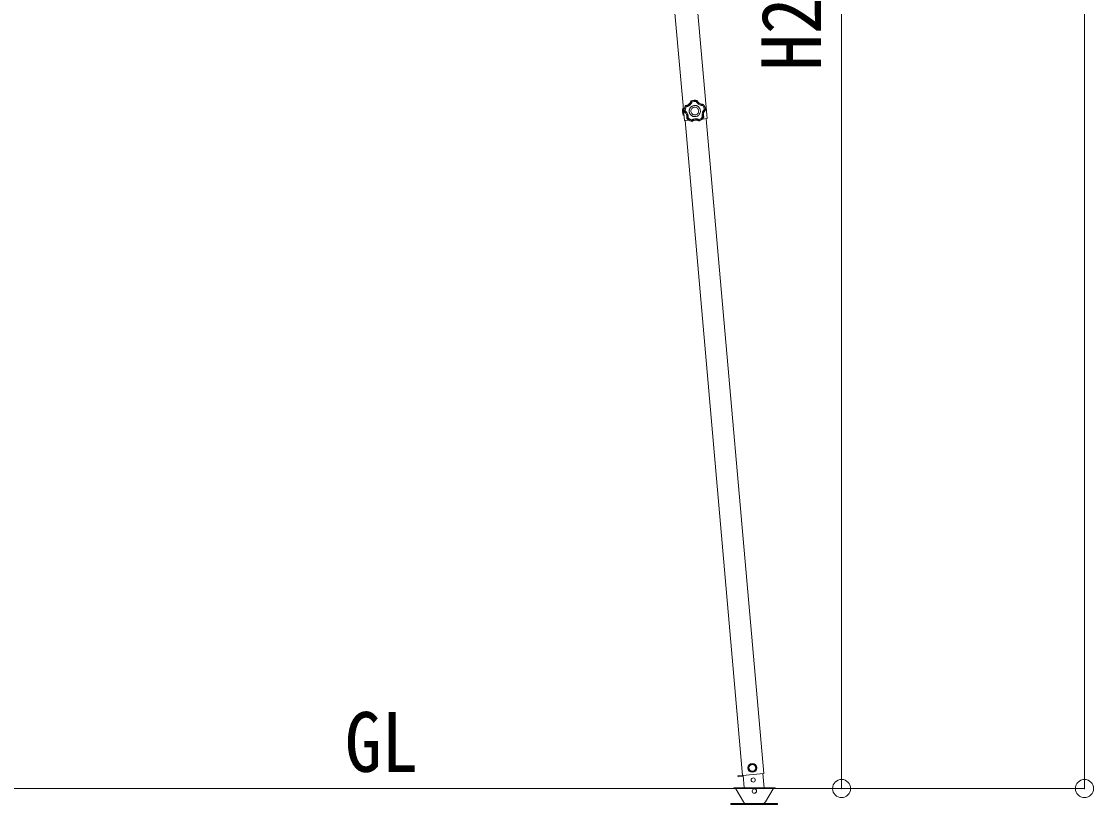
# Model space of a CAD drawing. Units: millimetres at full size, sheet at 1:35; details may follow other scales. Extents: x -9783 to 9892, y -6828 to 6752.
# Drawn here: x -5331 to -3261, y -1442 to 71 of the extents above; entities that cross this region are included whole.
import ezdxf
from ezdxf.enums import TextEntityAlignment as Align

# ---------------------------------------------------------------- set-up
doc = ezdxf.new("R2010")
doc.units = ezdxf.units.MM
doc.header["$LTSCALE"] = 35
doc.header["$PDMODE"] = 32
doc.header["$PDSIZE"] = 35
for name, color, linetype, lineweight in [('0-0_0', 7, 'Continuous', 9), ('0-A_寸法', 6, 'Continuous', 9), ('1-2_GLASS_SEAL', 7, 'Continuous', 9)]:
    doc.layers.add(name, color=color, linetype=linetype, lineweight=lineweight)
doc.styles.add('ＭＳ ゴシック', font='')
doc.styles.get('ＭＳ ゴシック').set_extended_font_data('MS Gothic')

msp = doc.modelspace()

# ---------------------------------------------------------------- linework, layer by layer
at = {"layer": '0-0_0'}
msp.add_line((-6636.14, -1410.56), (-3788.74, -1410.56), dxfattribs=at)
at = {"layer": '0-A_寸法'}
for p, q in [((-3278.29, -1410.56), (-3278.29, 1702.44)), ((-3747.31, 1502.04), (-3747.31, -1410.56)), ((-3747.31, -1410.56), (-4076.13, -1410.56)), ((-3278.29, -1410.56), (-3747.31, -1410.56))]:
    msp.add_line(p, q, dxfattribs=at)
for p in [(-3747.31, -1410.56), (-3278.29, -1410.56)]:
    msp.add_point(p, dxfattribs=at)
at = {"layer": '1-2_GLASS_SEAL', "color": 4}
for p, q in [((-4190.66, 1473.99), (-4050.84, -120.49)), ((-4146.83, 1477.83), (-4007.01, -116.64)), ((-4037.66, -82.25), (-4037.98, -82.58)), ((-4037.66, -82.25), (-4037.97, -82.58)), ((-4037.75, -82.89), (-4037.97, -82.58)), ((-4037.43, -82.56), (-4037.75, -82.89)), ((-4037.43, -82.56), (-4037.74, -82.89)), ((-4037.66, -82.25), (-4037.43, -82.56)), ((-4026.76, -81.81), (-4026.58, -81.47)), ((-4026.4, -82.1), (-4026.76, -81.81)), ((-4026.4, -82.1), (-4026.76, -81.81)), ((-4026.22, -81.76), (-4026.58, -81.47)), ((-4026.22, -81.76), (-4026.58, -81.47)), ((-4026.22, -81.76), (-4026.4, -82.1)), ((-4053.92, -97.17), (-4053.21, -97.12)), ((-4053.92, -97.17), (-4053.46, -103.65)), ((-4053.21, -97.12), (-4052.3, -110.09)), ((-4051.7, -102.55), (-4051.33, -102.43)), ((-4051.7, -102.55), (-4051.48, -102.95)), ((-4051.7, -102.55), (-4051.48, -102.96)), ((-4051.12, -102.83), (-4051.48, -102.95)), ((-4051.33, -102.43), (-4051.11, -102.83)), ((-4051.33, -102.43), (-4051.12, -102.83)), ((-4048.63, -91.52), (-4049.01, -91.77)), ((-4048.63, -91.52), (-4049.01, -91.77)), ((-4048.75, -92.05), (-4049.01, -91.77)), ((-4048.36, -91.8), (-4048.75, -92.06)), ((-4048.36, -91.8), (-4048.75, -92.05)), ((-4048.63, -91.52), (-4048.36, -91.8)), ((-4014.65, -89.44), (-4014.42, -89.13)), ((-4014.23, -89.64), (-4014.65, -89.44)), ((-4014.23, -89.64), (-4014.65, -89.44)), ((-4014.01, -89.32), (-4014.42, -89.13)), ((-4014.01, -89.32), (-4014.42, -89.13)), ((-4014.01, -89.32), (-4014.23, -89.64)), ((-4010.39, -99.98), (-4010.23, -99.55)), ((-4010.39, -99.98), (-4010.23, -99.55)), ((-4010.01, -100.05), (-4010.39, -99.98)), ((-4010.23, -99.55), (-4009.85, -99.63)), ((-4010.01, -100.05), (-4009.85, -99.63)), ((-4010.01, -100.05), (-4009.85, -99.63)), ((-4053.01, -110.14), (-4053.46, -103.65)), ((-4053.01, -110.14), (-4052.3, -110.09)), ((-4050.84, -120.49), (-4042.05, -119.72)), ((-3938.45, -1385.14), (-4049.35, -120.36)), ((-4046.27, -115.85), (-4045.92, -115.68)), ((-4046.27, -115.85), (-4046.15, -116.29)), ((-4046.27, -115.85), (-4046.15, -116.29)), ((-4045.8, -116.13), (-4046.15, -116.29)), ((-4045.92, -115.68), (-4045.8, -116.13)), ((-4045.92, -115.68), (-4045.8, -116.13)), ((-4036.73, -121.79), (-4036.28, -121.71)), ((-4036.73, -121.79), (-4036.28, -121.71)), ((-4036.73, -122.18), (-4036.73, -121.79)), ((-4036.73, -122.18), (-4036.28, -122.1)), ((-4036.73, -122.18), (-4036.28, -122.1)), ((-4036.28, -121.71), (-4036.28, -122.1)), ((-4022.45, -120.74), (-4021.99, -120.76)), ((-4022.4, -121.13), (-4022.45, -120.74)), ((-4022.45, -120.74), (-4021.99, -120.76)), ((-4022.4, -121.13), (-4021.94, -121.15)), ((-4022.4, -121.13), (-4021.94, -121.15)), ((-4021.99, -120.76), (-4021.94, -121.15)), ((-4016.51, -117.48), (-4007.01, -116.64)), ((-4013.8, -113.89), (-4013.74, -113.43)), ((-4013.8, -113.89), (-4013.74, -113.43)), ((-4013.43, -114), (-4013.8, -113.89)), ((-4013.74, -113.43), (-4013.37, -113.55)), ((-4013.43, -114), (-4013.37, -113.55)), ((-4013.43, -114), (-4013.37, -113.55)), ((-3897.6, -1381.56), (-4008.51, -116.77)), ((-3975.36, -494.8), (-3975.34, -495)), ((-4016.2, -498.38), (-4016.18, -498.59)), ((-3937.46, -1385.34), (-3947.32, -1386.21)), ((-3947.32, -1386.21), (-3937.45, -1385.35)), ((-3947.32, -1386.21), (-3947.14, -1388.2)), ((-3938.45, -1385.13), (-3897.61, -1381.56)), ((-3937.48, -1385.05), (-3935.37, -1409.22)), ((-3896.96, -1409.89), (-3899.43, -1381.72)), ((-3937.28, -1387.34), (-3947.14, -1388.2)), ((-3955.64, -1409.56), (-3875.64, -1409.56)), ((-3955.64, -1410.56), (-3955.64, -1409.56)), ((-3955.64, -1410.56), (-3875.64, -1410.56)), ((-3936.94, -1436.56), (-3951.66, -1411.06)), ((-3879.6, -1411.06), (-3894.32, -1436.56)), ((-3875.64, -1409.56), (-3875.64, -1410.56))]:
    msp.add_line(p, q, dxfattribs=at)
for points in [[(-4037.98, -82.58), (-4038.18, -83.22), (-4038.42, -83.85), (-4038.66, -84.38), (-4038.8, -84.68), (-4038.96, -84.98), (-4039.12, -85.28), (-4039.29, -85.57), (-4039.47, -85.85), (-4040.1, -86.74), (-4040.97, -87.75), (-4041.95, -88.66), (-4043.02, -89.47), (-4044.16, -90.15), (-4045.14, -90.61), (-4045.45, -90.74), (-4045.77, -90.86), (-4046.09, -90.97), (-4046.41, -91.07), (-4046.73, -91.16), (-4047.3, -91.3), (-4047.96, -91.43), (-4048.63, -91.52)], [(-4026.58, -81.47), (-4029.37, -81.1), (-4032.17, -81.11), (-4034.95, -81.49), (-4037.66, -82.25)], [(-4026.58, -81.47), (-4029.37, -81.1), (-4032.17, -81.11), (-4034.95, -81.49), (-4037.66, -82.25)], [(-4026.76, -81.81), (-4029.45, -81.47), (-4032.14, -81.48), (-4034.82, -81.85), (-4037.43, -82.56)], [(-4037.43, -82.56), (-4037.4, -82.59), (-4037.34, -82.66), (-4037.24, -82.77), (-4037.12, -82.92), (-4036.98, -83.09), (-4036.82, -83.28), (-4036.65, -83.5), (-4036.46, -83.73), (-4036.27, -83.97), (-4036.07, -84.23)], [(-4026.76, -81.81), (-4026.79, -81.85), (-4026.84, -81.93), (-4026.92, -82.05), (-4027.01, -82.21), (-4027.13, -82.4), (-4027.26, -82.62), (-4027.41, -82.85), (-4027.56, -83.11), (-4027.71, -83.38), (-4027.87, -83.65)], [(-4026.4, -82.1), (-4026.43, -82.13), (-4026.5, -82.19), (-4026.6, -82.3), (-4026.73, -82.43), (-4026.89, -82.59), (-4027.06, -82.77), (-4027.25, -82.97), (-4027.45, -83.19), (-4027.66, -83.42), (-4027.87, -83.65)], [(-4026.4, -82.1), (-4026.11, -82.69), (-4025.79, -83.27), (-4025.44, -83.84), (-4025.06, -84.38), (-4024.65, -84.9), (-4024.22, -85.4), (-4023.76, -85.87), (-4023.28, -86.32), (-4022.94, -86.6), (-4022.68, -86.81), (-4022.42, -87.01), (-4022.15, -87.2), (-4021.87, -87.39), (-4021.5, -87.62), (-4020.34, -88.25), (-4019.13, -88.74), (-4018.18, -89.03), (-4017.86, -89.11), (-4017.54, -89.19), (-4017.21, -89.25), (-4016.88, -89.3), (-4016.56, -89.35), (-4015.97, -89.41), (-4015.31, -89.44), (-4014.65, -89.44)], [(-4014.42, -89.13), (-4015.1, -89.13), (-4015.77, -89.1), (-4016.35, -89.04), (-4016.68, -88.99), (-4017.01, -88.94), (-4017.34, -88.87), (-4017.67, -88.8), (-4018, -88.72), (-4019.03, -88.4), (-4020.26, -87.88), (-4021.43, -87.23), (-4022.53, -86.46), (-4023.53, -85.59), (-4024.28, -84.79), (-4024.5, -84.54), (-4024.7, -84.27), (-4024.91, -84), (-4025.1, -83.73), (-4025.29, -83.45), (-4025.6, -82.95), (-4025.92, -82.36), (-4026.22, -81.76)], [(-4049.01, -91.77), (-4050.23, -94.31), (-4051.08, -96.98), (-4051.58, -99.74), (-4051.7, -102.55)], [(-4049.01, -91.77), (-4050.22, -94.31), (-4051.08, -96.98), (-4051.58, -99.74), (-4051.7, -102.55)], [(-4051.48, -102.96), (-4050.94, -103.35), (-4050.41, -103.77), (-4049.98, -104.16), (-4049.74, -104.39), (-4049.5, -104.63), (-4049.27, -104.88), (-4049.05, -105.13), (-4048.83, -105.39), (-4048.18, -106.26), (-4047.49, -107.4), (-4046.92, -108.61), (-4046.49, -109.88), (-4046.19, -111.18), (-4046.05, -112.25), (-4046.03, -112.59), (-4046.02, -112.93), (-4046.01, -113.26), (-4046.01, -113.6), (-4046.03, -113.93), (-4046.07, -114.52), (-4046.15, -115.19), (-4046.27, -115.85)], [(-4048.75, -92.06), (-4049.9, -94.5), (-4050.72, -97.07), (-4051.2, -99.72), (-4051.33, -102.43)], [(-4051.33, -102.43), (-4051.29, -102.41), (-4051.2, -102.37), (-4051.07, -102.32), (-4050.9, -102.25), (-4050.69, -102.17), (-4050.45, -102.07), (-4050.2, -101.98), (-4049.92, -101.87), (-4049.63, -101.76), (-4049.33, -101.66)], [(-4045.92, -115.68), (-4045.81, -115.03), (-4045.72, -114.37), (-4045.68, -113.78), (-4045.67, -113.45), (-4045.67, -113.12), (-4045.67, -112.79), (-4045.69, -112.46), (-4045.71, -112.13), (-4045.77, -111.58), (-4045.87, -110.94), (-4046, -110.29), (-4046.09, -109.94), (-4046.18, -109.62), (-4046.28, -109.31), (-4046.38, -108.99), (-4046.5, -108.68), (-4046.75, -108.07), (-4047.35, -106.9), (-4048.07, -105.79), (-4048.66, -105.04), (-4049.11, -104.55), (-4049.57, -104.08), (-4050.06, -103.64), (-4050.58, -103.22), (-4051.12, -102.83)], [(-4051.11, -102.83), (-4051.08, -102.81), (-4051, -102.75), (-4050.88, -102.67), (-4050.73, -102.57), (-4050.55, -102.44), (-4050.34, -102.3), (-4050.11, -102.15), (-4049.86, -101.99), (-4049.6, -101.82), (-4049.33, -101.66), (-4048.79, -102.09), (-4048.27, -102.56), (-4047.82, -102.99), (-4047.58, -103.24), (-4047.35, -103.5), (-4047.12, -103.76), (-4046.9, -104.03), (-4046.68, -104.3), (-4046.08, -105.15), (-4045.37, -106.33), (-4044.78, -107.58), (-4044.61, -108.02), (-4044.49, -108.34), (-4044.38, -108.67), (-4044.27, -109.01), (-4044.18, -109.34), (-4044.06, -109.78), (-4043.92, -110.46), (-4043.81, -111.14), (-4043.73, -111.82), (-4043.68, -112.51), (-4043.66, -113.2), (-4043.68, -113.9), (-4043.73, -114.6), (-4043.82, -115.29)], [(-4048.75, -92.06), (-4048.74, -92.07), (-4048.72, -92.09), (-4048.7, -92.11), (-4048.67, -92.15), (-4048.63, -92.19), (-4048.59, -92.24), (-4048.54, -92.3), (-4048.49, -92.37), (-4048.43, -92.44), (-4048.36, -92.52), (-4048.28, -92.61), (-4048.13, -92.79), (-4047.96, -92.98), (-4047.82, -93.14), (-4047.73, -93.25), (-4047.63, -93.35), (-4047.54, -93.46), (-4047.44, -93.57), (-4047.34, -93.68), (-4048.78, -97.56), (-4049.33, -101.66)], [(-4048.36, -91.8), (-4047.71, -91.71), (-4047.05, -91.58), (-4046.48, -91.44), (-4046.16, -91.35), (-4045.84, -91.25), (-4045.53, -91.14), (-4045.22, -91.03), (-4044.92, -90.9), (-4044.42, -90.68), (-4043.83, -90.38), (-4043.26, -90.06), (-4042.95, -89.86), (-4042.68, -89.68), (-4042.41, -89.49), (-4042.14, -89.29), (-4041.88, -89.09), (-4041.38, -88.66), (-4040.45, -87.73), (-4039.62, -86.7), (-4039.09, -85.9), (-4038.75, -85.33), (-4038.45, -84.74), (-4038.19, -84.14), (-4037.95, -83.52), (-4037.75, -82.89)], [(-4048.36, -91.8), (-4048.36, -91.81), (-4048.35, -91.83), (-4048.33, -91.87), (-4048.31, -91.91), (-4048.28, -91.96), (-4048.25, -92.02), (-4048.22, -92.08), (-4048.18, -92.16), (-4048.14, -92.24), (-4048.09, -92.33), (-4048.03, -92.44), (-4047.92, -92.65), (-4047.8, -92.87), (-4047.69, -93.06), (-4047.63, -93.18), (-4047.56, -93.3), (-4047.49, -93.43), (-4047.41, -93.55), (-4047.34, -93.68)], [(-4037.74, -82.89), (-4037.71, -82.92), (-4037.63, -82.97), (-4037.52, -83.06), (-4037.37, -83.17), (-4037.2, -83.31), (-4037, -83.46), (-4036.79, -83.64), (-4036.55, -83.82), (-4036.32, -84.02), (-4036.07, -84.23), (-4036.32, -84.88), (-4036.6, -85.51), (-4036.88, -86.07), (-4037.04, -86.37), (-4037.21, -86.68), (-4037.39, -86.97), (-4037.58, -87.27), (-4037.77, -87.56), (-4038.39, -88.4), (-4039.3, -89.43), (-4040.31, -90.38), (-4040.66, -90.68), (-4040.94, -90.89), (-4041.22, -91.1), (-4041.5, -91.3), (-4041.79, -91.5), (-4042.18, -91.74), (-4042.77, -92.09), (-4043.38, -92.41), (-4044.01, -92.69), (-4044.65, -92.95), (-4045.31, -93.18), (-4045.97, -93.38), (-4046.65, -93.54), (-4047.34, -93.68)], [(-4019.94, -101.31), (-4020.07, -100.21), (-4020.31, -99.15), (-4020.64, -98.14), (-4021.08, -97.18), (-4021.59, -96.27), (-4022.2, -95.42), (-4022.87, -94.63), (-4023.62, -93.91), (-4024.44, -93.27), (-4025.31, -92.71), (-4026.23, -92.23), (-4027.21, -91.85), (-4028.22, -91.55), (-4029.27, -91.36), (-4030.35, -91.27), (-4031.46, -91.29), (-4032.56, -91.42), (-4033.61, -91.66), (-4034.63, -92), (-4035.59, -92.43), (-4036.5, -92.95), (-4037.35, -93.55), (-4038.14, -94.23), (-4038.85, -94.98), (-4039.5, -95.79), (-4040.06, -96.66), (-4040.53, -97.59), (-4040.92, -98.56), (-4041.22, -99.58), (-4041.41, -100.63), (-4041.5, -101.71), (-4041.48, -102.81), (-4041.34, -103.91), (-4041.1, -104.97), (-4040.77, -105.98), (-4040.34, -106.95), (-4039.82, -107.86), (-4039.22, -108.71), (-4038.54, -109.49)], [(-4038.54, -109.49), (-4037.79, -110.21), (-4036.98, -110.85), (-4036.1, -111.41), (-4035.18, -111.89), (-4034.2, -112.28), (-4033.19, -112.57), (-4032.14, -112.76), (-4031.06, -112.85), (-4029.95, -112.83), (-4028.86, -112.7), (-4027.8, -112.46), (-4026.78, -112.12), (-4025.82, -111.69), (-4024.91, -111.17), (-4024.06, -110.57), (-4023.27, -109.89), (-4022.56, -109.14), (-4021.92, -108.33), (-4021.35, -107.46), (-4020.88, -106.53), (-4020.49, -105.56), (-4020.2, -104.55), (-4020, -103.49), (-4019.91, -102.41), (-4019.94, -101.31)], [(-4027.87, -83.65), (-4032.01, -83.48), (-4036.07, -84.23)], [(-4014.65, -89.44), (-4014.66, -89.48), (-4014.69, -89.57), (-4014.74, -89.71), (-4014.8, -89.88), (-4014.88, -90.09), (-4014.96, -90.33), (-4015.06, -90.59), (-4015.17, -90.86), (-4015.28, -91.15), (-4015.4, -91.44), (-4016.11, -91.41), (-4016.8, -91.34), (-4017.5, -91.23), (-4018.19, -91.09), (-4018.87, -90.92), (-4019.87, -90.61), (-4021.16, -90.08), (-4022.39, -89.43), (-4022.91, -89.1), (-4023.2, -88.91), (-4023.49, -88.71), (-4023.77, -88.5), (-4024.05, -88.28), (-4024.39, -88), (-4024.91, -87.54), (-4025.41, -87.05), (-4025.88, -86.54), (-4026.33, -86.01), (-4026.76, -85.45), (-4027.16, -84.87), (-4027.53, -84.27), (-4027.87, -83.65)], [(-4013.74, -113.43), (-4013.79, -113.43), (-4013.88, -113.43), (-4014.02, -113.43), (-4014.21, -113.42), (-4014.43, -113.42), (-4014.68, -113.41), (-4014.96, -113.39), (-4015.25, -113.38), (-4015.56, -113.36), (-4015.88, -113.34), (-4016.06, -112.66), (-4016.21, -111.97), (-4016.33, -111.27), (-4016.41, -110.57), (-4016.46, -109.87), (-4016.46, -108.82), (-4016.36, -107.44), (-4016.12, -106.07), (-4015.97, -105.47), (-4015.88, -105.13), (-4015.77, -104.8), (-4015.66, -104.46), (-4015.54, -104.13), (-4015.38, -103.73), (-4015.11, -103.09), (-4014.8, -102.46), (-4014.46, -101.86), (-4014.09, -101.26), (-4013.69, -100.68), (-4013.26, -100.12), (-4012.8, -99.58), (-4012.32, -99.07)], [(-4014.23, -89.64), (-4014.26, -89.68), (-4014.31, -89.76), (-4014.38, -89.88), (-4014.48, -90.04), (-4014.6, -90.23), (-4014.74, -90.44), (-4014.89, -90.68), (-4015.05, -90.92), (-4015.22, -91.18), (-4015.4, -91.44)], [(-4012.32, -99.07), (-4013.44, -95.08), (-4015.4, -91.44)], [(-4010.39, -99.98), (-4010.87, -100.45), (-4011.32, -100.93), (-4011.75, -101.44), (-4012.14, -101.97), (-4012.51, -102.52), (-4012.85, -103.09), (-4013.16, -103.67), (-4013.44, -104.26), (-4013.6, -104.67), (-4013.72, -104.98), (-4013.83, -105.29), (-4013.93, -105.61), (-4014.02, -105.93), (-4014.13, -106.35), (-4014.37, -107.65), (-4014.46, -108.96), (-4014.45, -109.94), (-4014.42, -110.28), (-4014.39, -110.61), (-4014.35, -110.94), (-4014.3, -111.26), (-4014.24, -111.59), (-4014.12, -112.16), (-4013.95, -112.8), (-4013.74, -113.43)], [(-4010.23, -99.55), (-4010.73, -96.89), (-4011.58, -94.33), (-4012.75, -91.91), (-4014.23, -89.64)], [(-4013.37, -113.55), (-4013.58, -112.91), (-4013.76, -112.26), (-4013.88, -111.69), (-4013.94, -111.36), (-4013.99, -111.03), (-4014.03, -110.7), (-4014.06, -110.36), (-4014.09, -110.02), (-4014.1, -108.94), (-4013.99, -107.61), (-4013.74, -106.3), (-4013.34, -105.01), (-4012.82, -103.79), (-4012.3, -102.84), (-4012.12, -102.55), (-4011.93, -102.27), (-4011.74, -102), (-4011.54, -101.73), (-4011.33, -101.46), (-4010.95, -101.01), (-4010.49, -100.52), (-4010.01, -100.05)], [(-4009.85, -99.63), (-4010.36, -96.86), (-4011.23, -94.19), (-4012.45, -91.67), (-4014.01, -89.32)], [(-4009.85, -99.63), (-4010.36, -96.86), (-4011.24, -94.2), (-4012.46, -91.67), (-4014.01, -89.32)], [(-4010.23, -99.55), (-4010.27, -99.54), (-4010.36, -99.52), (-4010.5, -99.48), (-4010.68, -99.44), (-4010.9, -99.38), (-4011.15, -99.33), (-4011.42, -99.26), (-4011.71, -99.2), (-4012.01, -99.13), (-4012.32, -99.07)], [(-4010.39, -99.98), (-4010.43, -99.96), (-4010.51, -99.92), (-4010.64, -99.86), (-4010.8, -99.77), (-4011, -99.68), (-4011.23, -99.57), (-4011.48, -99.45), (-4011.75, -99.32), (-4012.03, -99.2), (-4012.32, -99.07)], [(-4046.15, -116.29), (-4044.11, -118.23), (-4041.83, -119.87), (-4039.36, -121.2), (-4036.73, -122.18)], [(-4046.15, -116.29), (-4044.11, -118.23), (-4041.83, -119.87), (-4039.36, -121.19), (-4036.73, -122.18)], [(-4045.92, -115.68), (-4045.88, -115.68), (-4045.78, -115.66), (-4045.64, -115.64), (-4045.46, -115.61), (-4045.24, -115.57), (-4044.99, -115.53), (-4044.72, -115.48), (-4044.43, -115.42), (-4044.13, -115.36), (-4043.82, -115.29)], [(-4045.8, -116.13), (-4045.76, -116.11), (-4045.67, -116.08), (-4045.53, -116.02), (-4045.36, -115.95), (-4045.15, -115.87), (-4044.92, -115.77), (-4044.67, -115.66), (-4044.39, -115.55), (-4044.11, -115.42), (-4043.82, -115.29)], [(-4045.8, -116.13), (-4043.83, -117.98), (-4041.64, -119.56), (-4039.26, -120.83), (-4036.73, -121.79)], [(-4043.82, -115.29), (-4040.58, -117.86), (-4036.85, -119.65)], [(-4036.28, -121.71), (-4036.29, -121.67), (-4036.32, -121.58), (-4036.36, -121.44), (-4036.41, -121.26), (-4036.48, -121.05), (-4036.54, -120.81), (-4036.62, -120.54), (-4036.69, -120.25), (-4036.77, -119.95), (-4036.85, -119.65), (-4036.26, -119.26), (-4035.65, -118.91), (-4035.02, -118.59), (-4034.38, -118.29), (-4033.73, -118.03), (-4032.74, -117.7), (-4031.39, -117.37), (-4030.01, -117.17), (-4029.4, -117.13), (-4029.04, -117.11), (-4028.69, -117.11), (-4028.34, -117.11), (-4027.99, -117.12), (-4027.55, -117.15), (-4026.86, -117.22), (-4026.17, -117.32), (-4025.49, -117.45), (-4024.81, -117.62), (-4024.13, -117.82), (-4023.47, -118.06), (-4022.82, -118.32), (-4022.18, -118.62)], [(-4036.73, -121.79), (-4036.73, -121.75), (-4036.74, -121.65), (-4036.75, -121.51), (-4036.77, -121.32), (-4036.78, -121.1), (-4036.8, -120.85), (-4036.81, -120.57), (-4036.82, -120.27), (-4036.84, -119.96), (-4036.85, -119.65)], [(-4022.45, -120.74), (-4023.04, -120.43), (-4023.64, -120.15), (-4024.25, -119.9), (-4024.88, -119.69), (-4025.52, -119.5), (-4026.16, -119.36), (-4026.81, -119.24), (-4027.46, -119.16), (-4027.9, -119.13), (-4028.23, -119.12), (-4028.56, -119.11), (-4028.89, -119.11), (-4029.23, -119.12), (-4029.67, -119.15), (-4030.97, -119.33), (-4032.24, -119.64), (-4033.18, -119.96), (-4033.49, -120.09), (-4033.79, -120.22), (-4034.09, -120.36), (-4034.39, -120.51), (-4034.68, -120.66), (-4035.19, -120.96), (-4035.74, -121.32), (-4036.28, -121.71)], [(-4036.28, -122.1), (-4035.73, -121.7), (-4035.17, -121.33), (-4034.67, -121.04), (-4034.37, -120.88), (-4034.07, -120.73), (-4033.76, -120.59), (-4033.46, -120.45), (-4033.14, -120.33), (-4032.11, -119.98), (-4030.82, -119.67), (-4029.49, -119.51), (-4028.15, -119.49), (-4026.82, -119.61), (-4025.76, -119.81), (-4025.43, -119.89), (-4025.1, -119.98), (-4024.78, -120.08), (-4024.46, -120.19), (-4024.15, -120.3), (-4023.6, -120.52), (-4023, -120.81), (-4022.4, -121.13)], [(-4022.45, -120.74), (-4022.44, -120.7), (-4022.43, -120.61), (-4022.41, -120.46), (-4022.38, -120.28), (-4022.35, -120.06), (-4022.31, -119.81), (-4022.28, -119.54), (-4022.24, -119.24), (-4022.21, -118.94), (-4022.18, -118.62)], [(-4022.18, -118.62), (-4018.73, -116.33), (-4015.88, -113.34)], [(-4021.99, -120.76), (-4022, -120.72), (-4022, -120.62), (-4022.01, -120.48), (-4022.02, -120.29), (-4022.04, -120.07), (-4022.06, -119.82), (-4022.08, -119.54), (-4022.11, -119.25), (-4022.14, -118.94), (-4022.18, -118.62)], [(-4021.99, -120.76), (-4019.62, -119.46), (-4017.45, -117.86), (-4015.5, -116), (-4013.8, -113.89)], [(-4021.94, -121.15), (-4019.47, -119.8), (-4017.21, -118.15), (-4015.19, -116.21), (-4013.43, -114)], [(-4021.94, -121.15), (-4019.47, -119.8), (-4017.21, -118.15), (-4015.18, -116.21), (-4013.43, -114.01)], [(-4013.8, -113.89), (-4013.85, -113.88), (-4013.94, -113.86), (-4014.08, -113.82), (-4014.26, -113.78), (-4014.48, -113.72), (-4014.72, -113.66), (-4014.99, -113.59), (-4015.28, -113.51), (-4015.57, -113.42), (-4015.88, -113.34)], [(-3947.32, -1386.21), (-3947.14, -1388.2), (-3937.28, -1387.34)]]:
    msp.add_lwpolyline(points, dxfattribs=at)
for points in [[(-4023.22, -101.54), (-4023.48, -100.04), (-4024.01, -98.67), (-4024.79, -97.44), (-4025.78, -96.4), (-4026.96, -95.56), (-4028.27, -94.96), (-4029.71, -94.62), (-4031.23, -94.58), (-4032.73, -94.83), (-4034.1, -95.37), (-4035.32, -96.15), (-4036.37, -97.14), (-4037.2, -98.31), (-4037.81, -99.63), (-4038.14, -101.07), (-4038.19, -102.59), (-4037.93, -104.08), (-4037.4, -105.46), (-4036.62, -106.68), (-4035.63, -107.72), (-4034.46, -108.56), (-4033.14, -109.16), (-4031.7, -109.5), (-4030.18, -109.55), (-4028.68, -109.29), (-4027.31, -108.75), (-4026.09, -107.98), (-4025.04, -106.98), (-4024.21, -105.81), (-4023.61, -104.49), (-4023.27, -103.06)], [(-3920.22, -1363.28), (-3926.37, -1367.59), (-3925.72, -1375.07), (-3918.92, -1378.24), (-3912.77, -1373.93), (-3913.42, -1366.46)], [(-3870.88, -1441.56), (-3870.88, -1439.56), (-3960.88, -1439.56), (-3960.88, -1441.56)]]:
    msp.add_lwpolyline(points, close=True, dxfattribs=at)
for centre, radius in [((-3919.57, -1370.76), 8.5), ((-3919.57, -1370.76), 7.7), ((-3919.57, -1370.76), 6.5), ((-3917.93, -1393.98), 4)]:
    msp.add_circle(centre, radius, dxfattribs=at)
for centre, radius, start, end in [((-4034.6, -102.33), 20, 165.03443, 202.96557), ((-3952.53, -1411.56), 1, 30, 90), ((-3915.63, -1415.56), 4.25, 183.37229, 176.62771), ((-3878.74, -1411.56), 1, 90, 150), ((-3931.75, -1433.56), 6, 210, 270), ((-3899.52, -1433.56), 6, 270, 330)]:
    msp.add_arc(centre, radius, start, end, dxfattribs=at)

# ---------------------------------------------------------------- texts
at = {"layer": '0-0_0', "style": 'ＭＳ ゴシック', "width": 0.9}
msp.add_text('GL', height=115.5, dxfattribs=at).set_placement((-4706.44, -1413), align=Align.BOTTOM_LEFT)
at = {"layer": '0-A_寸法', "color": 7, "style": 'ＭＳ ゴシック', "width": 0.9}
msp.add_text('H2', height=115.5, rotation=90, dxfattribs=at).set_placement((-3752.31, -24.26), align=Align.BOTTOM_LEFT)

doc.saveas('drawing.dxf')
